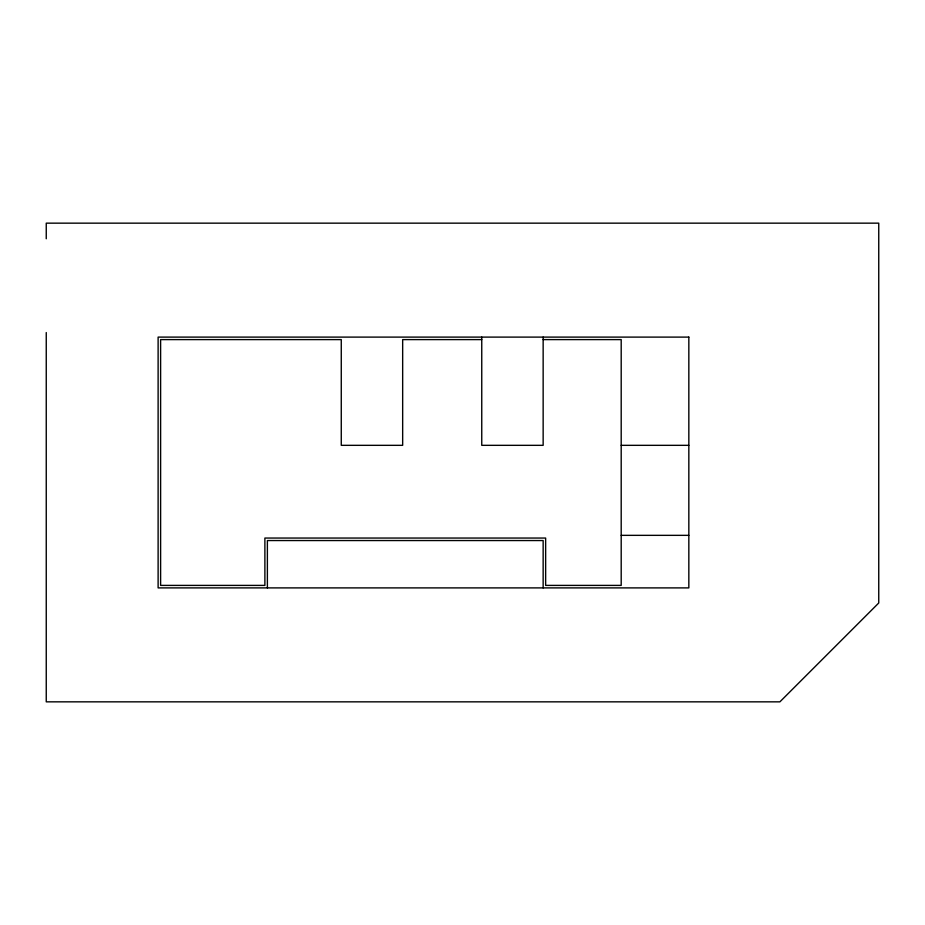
<?xml version="1.0" encoding="UTF-8"?>
<svg xmlns="http://www.w3.org/2000/svg" width="925" height="925" viewBox="0 0 925 925"><rect width="100%" height="100%" fill="white"/><g stroke="black" fill="none" stroke-linecap="round" stroke-linejoin="round"><path stroke-width="1.39" d="M481.752 339.602L402.664 339.602L402.664 445.33L341.267 445.33L341.267 339.602L160.615 339.602L160.615 585.398L264.885 585.398L264.885 538.049L545.646 538.049L545.646 585.398L621.195 585.398L621.195 339.602L543.148 339.602M621.195 445.33L688.836 445.33M621.195 535.344L688.836 535.344M543.148 337.105L543.148 445.33L481.752 445.33L481.752 337.105M543.148 587.895L543.148 540.547L267.383 540.547L267.383 587.895M46.25 238.766L46.25 223.156L878.75 223.156L878.75 602.984L779.891 701.844L46.25 701.844L46.25 332.549M688.836 337.105L158.117 337.105L158.117 587.895L688.836 587.895L688.836 337.105"/></g></svg>
